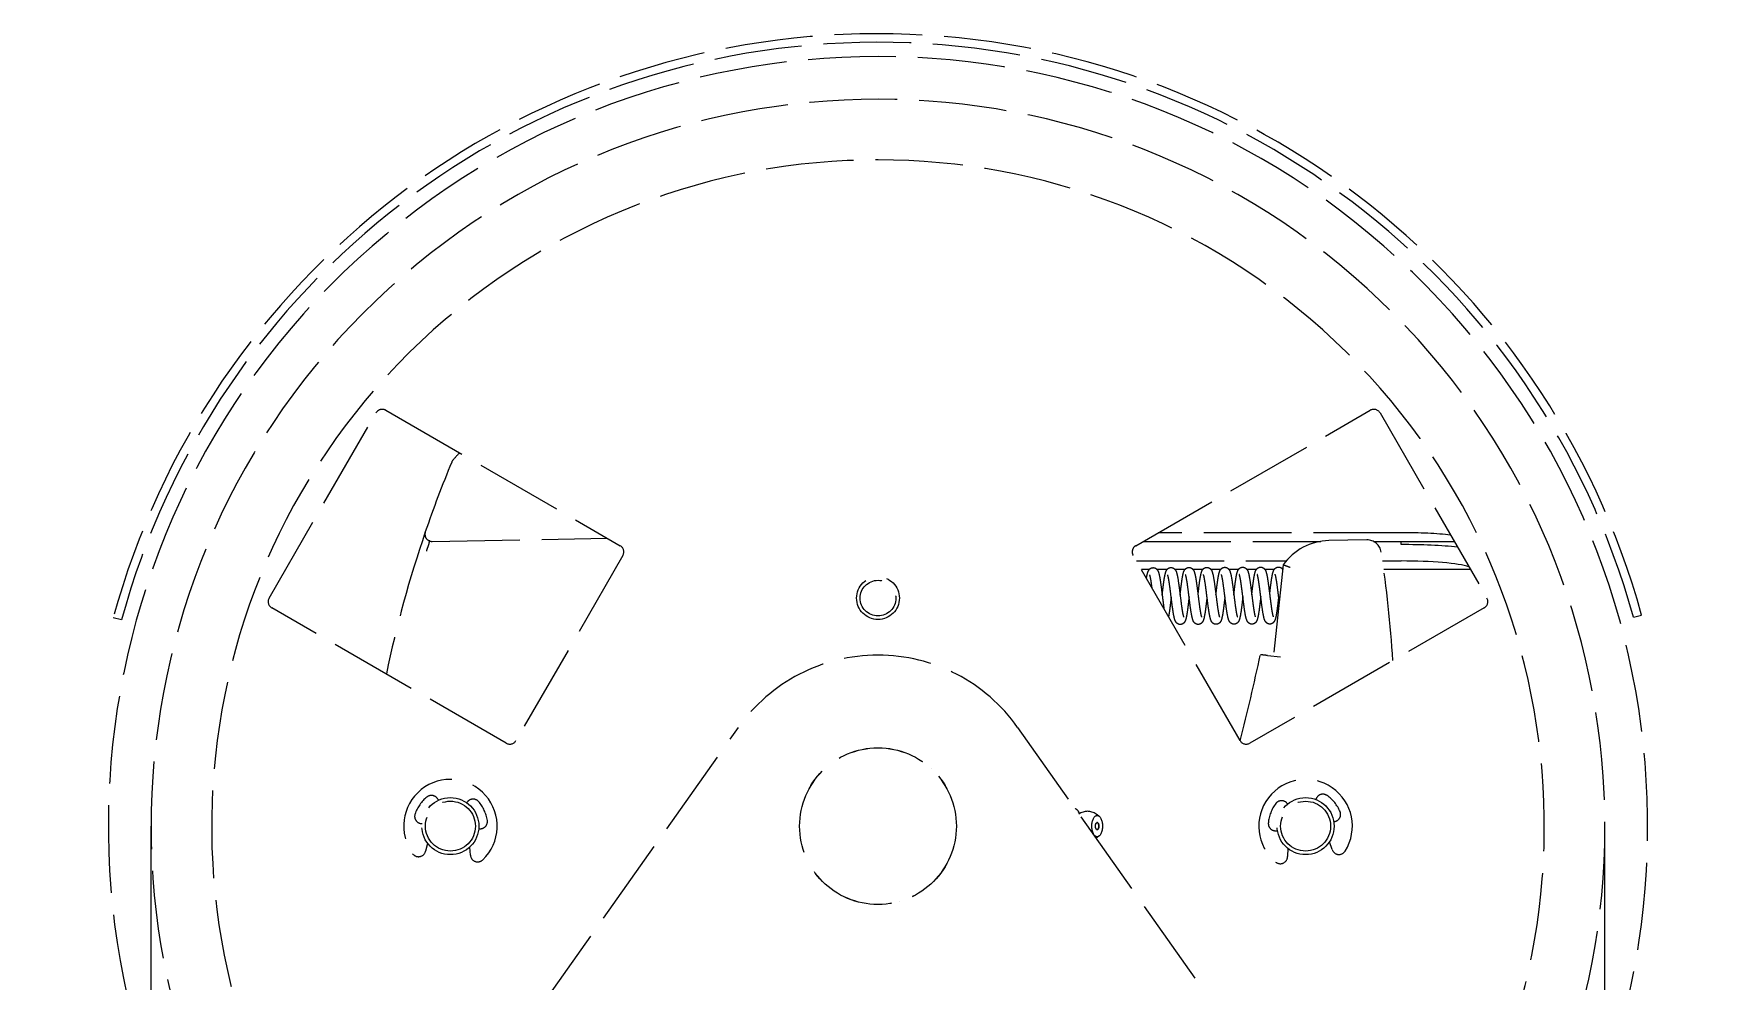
# Model space of a CAD drawing. Header units: millimetres. Extents: x 16084 to 24556, y -3303 to 19570.
# Drawn here: x 18884.5 to 19115.5, y 16612.8 to 16742.4 of the extents above; entities that cross this region are included whole.
import ezdxf

# ---------------------------------------------------------------- set-up
doc = ezdxf.new("R2010")
doc.units = ezdxf.units.MM
doc.header["$MEASUREMENT"] = 0
doc.linetypes.add('$2$ACAD_ISO02W100', pattern=[15, 12, -3])
doc.linetypes.add('$2$CENTER', pattern=[50.8, 31.75, -6.35, 6.35, -6.35])
doc.layers.add('$2$CL', color=2, linetype='$2$CENTER', lineweight=0)
doc.layers.add('$2$DL', color=8, linetype='$2$ACAD_ISO02W100', lineweight=0)

msp = doc.modelspace()

# ---------------------------------------------------------------- linework, layer by layer
at = {"layer": '$2$CL'}
for p, q in [((18900.55, 16151.167), (18900.55, 16634.001)), ((19099.45, 16151.167), (19099.45, 16634.001))]:
    msp.add_line(p, q, dxfattribs=at)
at = {"layer": '$2$DL'}
for p, q in [((18916.694, 16665.21), (18931.319, 16690.542)), ((18932.651, 16690.899), (18964.737, 16672.374)), ((19035.263, 16672.374), (19067.349, 16690.899)), ((19068.681, 16690.542), (19083.306, 16665.21)), ((18939.008, 16672.962), (18962.955, 16673.402)), ((19071.565, 16674.154), (19038.347, 16674.154)), ((19036.292, 16672.968), (19060.581, 16672.968)), ((19066.882, 16673.162), (19061.682, 16673.066)), ((19067.767, 16672.968), (19078.828, 16672.968)), ((19071.565, 16672.521), (19071.565, 16672.968)), ((18965.094, 16671.042), (18950.469, 16645.71)), ((19049.531, 16645.71), (19034.906, 16671.042)), ((19035.344, 16670.283), (19055.852, 16670.283)), ((19037.095, 16669.096), (19036.03, 16669.096)), ((19039.532, 16669.096), (19038.192, 16669.096)), ((19041.976, 16669.096), (19040.651, 16669.096)), ((19044.418, 16669.096), (19043.112, 16669.096)), ((19046.861, 16669.096), (19045.572, 16669.096)), ((19049.302, 16669.096), (19048.031, 16669.096)), ((19051.748, 16669.096), (19050.488, 16669.096)), ((19054.19, 16669.096), (19052.949, 16669.096)), ((19055.438, 16669.744), (19054.111, 16657.264)), ((19069.028, 16670.283), (19071.565, 16670.283)), ((19081.063, 16669.096), (19069.196, 16669.096)), ((18896.506, 16662.215), (18895.382, 16662.521)), ((18949.137, 16645.354), (18917.051, 16663.879)), ((19082.949, 16663.879), (19050.863, 16645.354)), ((19103.353, 16662.574), (19104.476, 16662.884)), ((19053.291, 16657.351), (19055.08, 16657.16)), ((18884.501, 16511.17), (18980.893, 16647.51)), ((19019.107, 16647.51), (19115.499, 16511.17)), ((19049.534, 16645.706), (19049.551, 16645.706)), ((19002.925, 16644.311), (19002.925, 16644.32)), ((19007.325, 16641.835), (19007.314, 16641.835)), ((19008.407, 16640.648), (19008.417, 16640.648)), ((18939.855, 16637.537), (18939.811, 16637.631)), ((18943.799, 16637.279), (18943.74, 16637.194)), ((19056.048, 16637.034), (19055.983, 16637.114)), ((19059.938, 16637.738), (19059.9, 16637.641)), ((18937.512, 16634.353), (18937.615, 16634.344)), ((19027.62, 16635.738), (19027.453, 16635.978)), ((19030.23, 16635.38), (19029.838, 16635.657)), ((19062.352, 16634.608), (19062.455, 16634.624)), ((18945.385, 16633.658), (18945.488, 16633.649)), ((19030.23, 16632.622), (19029.838, 16632.345)), ((19054.545, 16633.378), (19054.648, 16633.394)), ((19062.132, 16630.796), (19061.764, 16631.867)), ((18938.389, 16631.649), (18938.095, 16630.556)), ((18944.248, 16630.012), (18944.151, 16631.14)), ((19056.05, 16630.966), (19056.03, 16629.834)), ((19002.925, 16623.683), (19002.925, 16623.691))]:
    msp.add_line(p, q, dxfattribs=at)
for centre, radius in [((19000, 16665.201), 2.925), ((19000, 16665.201), 2.438), ((19000, 16634.001), 10.725), ((19000, 16634.001), 10.717), ((18941.5, 16634.001), 3.9), ((18941.5, 16634.001), 3.413), ((19058.5, 16634.001), 3.9), ((19058.5, 16634.001), 3.412)]:
    msp.add_circle(centre, radius, dxfattribs=at)
for centre, radius, start, end in [((18999.979, 16634.001), 108.415, 15.45098, 164.74799), ((18999.979, 16634.001), 107.25, 15.45098, 164.74799), ((19000, 16634.001), 105.3, 318.09966, 221.90034), ((19000, 16634.001), 99.45, 318.86903, 221.13097), ((19000, 16634.001), 91.163, 320.1335, 219.8665), ((18932.163, 16690.054), 0.975, 60, 150), ((19067.837, 16690.054), 0.975, 30, 120), ((19008.004, 16623.522), 89.7, 136.67543, 137.51154), ((19093.068, 16621.285), 163.8, 157.55514, 161.13364), ((18942.577, 16683.451), 0.975, 137.51154, 157.55514), ((19093.068, 16621.285), 163.8, 161.13364, 168.18567), ((18938.99, 16673.937), 0.975, 161.13364, 271.05374), ((18964.249, 16671.529), 0.975, 330, 60), ((19035.751, 16671.529), 0.975, 120, 210), ((19061.826, 16665.268), 7.8, 91.05374, 144.97369), ((19066.918, 16671.212), 1.95, 8.70492, 91.05374), ((18906.932, 16646.717), 163.8, 3.47702, 8.70492), ((18917.538, 16664.723), 0.975, 150, 240), ((19082.462, 16664.723), 0.975, 300, 30), ((19000, 16634.001), 23.4, 35.26007, 144.73993), ((18747.288, 16723.046), 312, 345.64397, 347.86429), ((18949.624, 16646.198), 0.975, 240, 330), ((19050.376, 16646.198), 0.975, 210, 300), ((18941.5, 16634.001), 6.396, 313.75152, 216.1529), ((19058.5, 16634.001), 6.396, 327.75483, 230.15621), ((18941.5, 16634.001), 5.117, 128.8709, 161.03352), ((18938.912, 16637.212), 0.992, 24.95221, 128.8709), ((18944.611, 16636.709), 0.992, 41.03352, 144.95221), ((18941.5, 16634.001), 5.117, 8.8709, 41.03352), ((19058.5, 16634.001), 5.117, 142.87421, 175.03683), ((19055.211, 16636.491), 0.992, 38.95552, 142.87421), ((19060.864, 16637.381), 0.992, 55.03683, 158.95552), ((19058.5, 16634.001), 5.117, 22.87421, 55.03683), ((18937.599, 16635.342), 0.992, 161.03352, 264.95221), ((18945.575, 16634.637), 0.992, 264.95221, 8.8709), ((19028.667, 16634.001), 2.028, 54.73561, 125.48548), ((19054.391, 16634.358), 0.992, 175.03683, 278.95552), ((19062.3, 16635.604), 0.992, 278.95552, 22.87421), ((19028.667, 16634.001), 2.028, 305.03467, 305.26439), ((18937.137, 16630.813), 0.992, 216.1529, 344.95221), ((18945.237, 16630.098), 0.992, 184.95221, 313.75152), ((19055.038, 16629.852), 0.992, 230.15621, 358.95552), ((19063.07, 16631.118), 0.992, 198.95552, 327.75483)]:
    msp.add_arc(centre, radius, start, end, dxfattribs=at)
for centre, major_axis, ratio, start_param, end_param in [((19071.565, 16672.97), (-9.828, 0), 0.1205367, 3.9531345, 4.712389), ((19071.565, 16671.111), (-11.7, 0), 0.1205367, 3.9914818, 4.712389), ((19071.565, 16669.098), (9.828, 0), 0.1205367, 0.3387524, 1.5707963), ((19026.744, 16634.001), (0, 2.434), 0.5, 5.660543, 6.0995794), ((19029.98, 16634.001), (0, 0.48), 0.5, 2.8676568, 6.5571212)]:
    msp.add_ellipse(centre, major_axis=major_axis, ratio=ratio, start_param=start_param, end_param=end_param, dxfattribs=at)
for major_axis in [(0, -1.462), (0, -0.484)]:
    msp.add_ellipse((19029.986, 16634.001), major_axis=major_axis, ratio=0.5, dxfattribs=at)
for points, knots in [([(18938.682, 16673.012), (18938.68, 16673.012), (18938.679, 16673.013), (18938.669, 16673.016), (18938.662, 16673.018), (18938.637, 16673.021), (18938.625, 16673.01), (18938.597, 16672.918), (18938.58, 16672.833), (18938.548, 16672.674), (18938.542, 16672.642), (18938.504, 16672.463), (18938.45, 16672.328), (18938.371, 16672.131), (18938.335, 16672.038), (18938.271, 16671.841), (18938.242, 16671.739), (18938.221, 16671.631), (18938.22, 16671.628), (18938.219, 16671.624)], [-0.00165743, -0.00165743, -0.00165743, -0.00165743, 0, 0, 0.01119477, 0.01119477, 0.05516722, 0.05516722, 0.10340416, 0.10340416, 0.11457751, 0.11457751, 0.16396758, 0.16396758, 0.20432722, 0.20432722, 0.24498028, 0.24498028, 0.24633536, 0.24633536, 0.24633536, 0.24633536]), ([(19036.725, 16667.892), (19036.748, 16668.034), (19036.771, 16668.166), (19036.845, 16668.527), (19036.89, 16668.713), (19036.999, 16668.949), (19037.028, 16669.002), (19037.11, 16669.12), (19037.167, 16669.186), (19037.284, 16669.269), (19037.33, 16669.295), (19037.449, 16669.345), (19037.528, 16669.364), (19037.688, 16669.373), (19037.77, 16669.363), (19037.92, 16669.315), (19037.991, 16669.277), (19038.112, 16669.188), (19038.162, 16669.135), (19038.242, 16669.032), (19038.271, 16668.981), (19038.335, 16668.854), (19038.363, 16668.777), (19038.469, 16668.442), (19038.533, 16668.115), (19038.653, 16667.369), (19038.709, 16666.965), (19038.81, 16666.192), (19038.856, 16665.822), (19038.945, 16665.102), (19038.99, 16664.743), (19039.065, 16664.171), (19039.097, 16663.94), (19039.129, 16663.728)], [17.3582383, 17.3582383, 17.3582383, 17.3582383, 17.4545808, 17.4545808, 17.6511069, 17.6511069, 17.7068135, 17.7068135, 17.7693974, 17.7693974, 17.8009739, 17.8009739, 17.8454563, 17.8454563, 17.8914011, 17.8914011, 17.9374919, 17.9374919, 17.9862793, 17.9862793, 18.0389292, 18.0389292, 18.1258871, 18.1258871, 18.3845675, 18.3845675, 18.6035005, 18.6035005, 18.782896, 18.782896, 18.9580087, 18.9580087, 19.0840786, 19.0840786, 19.0840786, 19.0840786]), ([(19038.882, 16665.608), (19038.919, 16665.93), (19038.956, 16666.253), (19039.033, 16666.9), (19039.075, 16667.228), (19039.159, 16667.816), (19039.202, 16668.079), (19039.295, 16668.533), (19039.339, 16668.716), (19039.444, 16668.953), (19039.473, 16669.01), (19039.554, 16669.129), (19039.607, 16669.19), (19039.713, 16669.272), (19039.757, 16669.299), (19039.873, 16669.352), (19039.95, 16669.373), (19040.108, 16669.388), (19040.191, 16669.382), (19040.34, 16669.341), (19040.411, 16669.307), (19040.536, 16669.222), (19040.589, 16669.171), (19040.673, 16669.071), (19040.704, 16669.021), (19040.77, 16668.9), (19040.799, 16668.828), (19040.898, 16668.539), (19040.954, 16668.274), (19041.07, 16667.612), (19041.128, 16667.209), (19041.233, 16666.425), (19041.28, 16666.045), (19041.37, 16665.321), (19041.414, 16664.967), (19041.501, 16664.293), (19041.545, 16663.965), (19041.629, 16663.415), (19041.669, 16663.179), (19041.725, 16662.903), (19041.743, 16662.824), (19041.774, 16662.703), (19041.788, 16662.657), (19041.806, 16662.605), (19041.812, 16662.592), (19041.812, 16662.591), (19041.812, 16662.591), (19041.812, 16662.591)], [20.4987121, 20.4987121, 20.4987121, 20.4987121, 20.6565597, 20.6565597, 20.8327732, 20.8327732, 21.0129666, 21.0129666, 21.204709, 21.204709, 21.2627419, 21.2627419, 21.3193191, 21.3193191, 21.3505046, 21.3505046, 21.3942369, 21.3942369, 21.4396174, 21.4396174, 21.4848006, 21.4848006, 21.5334, 21.5334, 21.5853541, 21.5853541, 21.6676489, 21.6676489, 21.8938691, 21.8938691, 22.1230466, 22.1230466, 22.3085408, 22.3085408, 22.4796249, 22.4796249, 22.6545632, 22.6545632, 22.8160567, 22.8160567, 22.8939182, 22.8939182, 22.9620205, 22.9620205, 23.0145426, 23.0145426, 23.0163046, 23.0163046, 23.0163046, 23.0163046]), ([(19041.333, 16665.621), (19041.37, 16665.948), (19041.408, 16666.277), (19041.486, 16666.925), (19041.527, 16667.248), (19041.61, 16667.829), (19041.653, 16668.091), (19041.746, 16668.548), (19041.79, 16668.731), (19041.897, 16668.968), (19041.926, 16669.024), (19042.007, 16669.142), (19042.062, 16669.205), (19042.172, 16669.287), (19042.216, 16669.314), (19042.332, 16669.365), (19042.409, 16669.386), (19042.568, 16669.4), (19042.65, 16669.392), (19042.8, 16669.349), (19042.871, 16669.314), (19042.995, 16669.228), (19043.047, 16669.176), (19043.13, 16669.075), (19043.161, 16669.025), (19043.227, 16668.901), (19043.255, 16668.826), (19043.356, 16668.521), (19043.414, 16668.242), (19043.502, 16667.728), (19043.531, 16667.544), (19043.606, 16667.027), (19043.653, 16666.668), (19043.745, 16665.944), (19043.791, 16665.57), (19043.88, 16664.862), (19043.923, 16664.518), (19044.009, 16663.889), (19044.052, 16663.597), (19044.133, 16663.118), (19044.173, 16662.918), (19044.222, 16662.724), (19044.237, 16662.676), (19044.256, 16662.619), (19044.263, 16662.603), (19044.264, 16662.602), (19044.264, 16662.602), (19044.264, 16662.602)], [24.0548523, 24.0548523, 24.0548523, 24.0548523, 24.2154109, 24.2154109, 24.3899229, 24.3899229, 24.5683915, 24.5683915, 24.7623617, 24.7623617, 24.8195078, 24.8195078, 24.8781157, 24.8781157, 24.908868, 24.908868, 24.9528937, 24.9528937, 24.9984823, 24.9984823, 25.044016, 25.044016, 25.0927509, 25.0927509, 25.1450301, 25.1450301, 25.2298662, 25.2298662, 25.4635984, 25.4635984, 25.5771281, 25.5771281, 25.7630702, 25.7630702, 25.9424595, 25.9424595, 26.1139157, 26.1139157, 26.2842686, 26.2842686, 26.4456104, 26.4456104, 26.5160043, 26.5160043, 26.5716483, 26.5716483, 26.5750322, 26.5750322, 26.5750322, 26.5750322]), ([(19043.784, 16665.633), (19043.822, 16665.971), (19043.861, 16666.313), (19043.94, 16666.966), (19043.981, 16667.284), (19044.065, 16667.864), (19044.108, 16668.128), (19044.203, 16668.582), (19044.245, 16668.763), (19044.358, 16669), (19044.387, 16669.053), (19044.469, 16669.166), (19044.522, 16669.226), (19044.632, 16669.304), (19044.676, 16669.33), (19044.794, 16669.381), (19044.873, 16669.4), (19045.033, 16669.411), (19045.115, 16669.401), (19045.265, 16669.355), (19045.336, 16669.318), (19045.458, 16669.23), (19045.509, 16669.177), (19045.59, 16669.075), (19045.62, 16669.024), (19045.686, 16668.894), (19045.715, 16668.814), (19045.819, 16668.486), (19045.88, 16668.176), (19045.999, 16667.45), (19046.056, 16667.047), (19046.157, 16666.273), (19046.203, 16665.898), (19046.292, 16665.178), (19046.336, 16664.823), (19046.423, 16664.167), (19046.466, 16663.856), (19046.549, 16663.326), (19046.59, 16663.096), (19046.645, 16662.848), (19046.661, 16662.782), (19046.689, 16662.684), (19046.7, 16662.649), (19046.712, 16662.619), (19046.715, 16662.612), (19046.715, 16662.612)], [27.6127082, 27.6127082, 27.6127082, 27.6127082, 27.7789671, 27.7789671, 27.9516655, 27.9516655, 28.1331159, 28.1331159, 28.3270117, 28.3270117, 28.3814102, 28.3814102, 28.4382493, 28.4382493, 28.4692816, 28.4692816, 28.5137542, 28.5137542, 28.5596897, 28.5596897, 28.6057511, 28.6057511, 28.6547617, 28.6547617, 28.7077128, 28.7077128, 28.797103, 28.797103, 29.0468136, 29.0468136, 29.2668907, 29.2668907, 29.4483157, 29.4483157, 29.6212474, 29.6212474, 29.7917913, 29.7917913, 29.9568109, 29.9568109, 30.0308834, 30.0308834, 30.0954177, 30.0954177, 30.1318585, 30.1318585, 30.1318585, 30.1318585]), ([(19046.234, 16665.645), (19046.272, 16665.974), (19046.31, 16666.306), (19046.388, 16666.956), (19046.429, 16667.28), (19046.513, 16667.859), (19046.556, 16668.12), (19046.65, 16668.58), (19046.694, 16668.766), (19046.805, 16669.004), (19046.834, 16669.059), (19046.917, 16669.175), (19046.972, 16669.238), (19047.085, 16669.318), (19047.129, 16669.344), (19047.246, 16669.394), (19047.324, 16669.413), (19047.483, 16669.424), (19047.564, 16669.415), (19047.714, 16669.369), (19047.785, 16669.332), (19047.906, 16669.244), (19047.957, 16669.192), (19048.036, 16669.093), (19048.065, 16669.045), (19048.129, 16668.924), (19048.157, 16668.85), (19048.259, 16668.543), (19048.318, 16668.254), (19048.436, 16667.557), (19048.494, 16667.151), (19048.596, 16666.373), (19048.643, 16666.001), (19048.732, 16665.276), (19048.777, 16664.914), (19048.864, 16664.25), (19048.907, 16663.938), (19048.99, 16663.395), (19049.032, 16663.157), (19049.088, 16662.894), (19049.105, 16662.822), (19049.134, 16662.714), (19049.146, 16662.674), (19049.161, 16662.634), (19049.165, 16662.626), (19049.165, 16662.626)], [31.1691177, 31.1691177, 31.1691177, 31.1691177, 31.3307949, 31.3307949, 31.5056439, 31.5056439, 31.6840572, 31.6840572, 31.8807418, 31.8807418, 31.9369461, 31.9369461, 31.9961902, 31.9961902, 32.0269476, 32.0269476, 32.0708054, 32.0708054, 32.1162233, 32.1162233, 32.1616744, 32.1616744, 32.2095626, 32.2095626, 32.2598762, 32.2598762, 32.3435527, 32.3435527, 32.5837863, 32.5837863, 32.80958, 32.80958, 32.9906525, 32.9906525, 33.1662701, 33.1662701, 33.3352787, 33.3352787, 33.5020637, 33.5020637, 33.5771738, 33.5771738, 33.6435869, 33.6435869, 33.6870296, 33.6870296, 33.6870296, 33.6870296]), ([(19048.685, 16665.657), (19048.716, 16665.926), (19048.747, 16666.195), (19048.818, 16666.802), (19048.86, 16667.138), (19048.943, 16667.738), (19048.986, 16668.01), (19049.076, 16668.488), (19049.122, 16668.686), (19049.213, 16668.927), (19049.238, 16668.986), (19049.299, 16669.094), (19049.33, 16669.14), (19049.405, 16669.228), (19049.447, 16669.269), (19049.533, 16669.331), (19049.572, 16669.353), (19049.682, 16669.402), (19049.758, 16669.423), (19049.915, 16669.437), (19049.997, 16669.43), (19050.145, 16669.388), (19050.216, 16669.354), (19050.339, 16669.27), (19050.391, 16669.22), (19050.475, 16669.12), (19050.506, 16669.071), (19050.571, 16668.952), (19050.599, 16668.882), (19050.697, 16668.599), (19050.753, 16668.344), (19050.869, 16667.689), (19050.928, 16667.282), (19051.032, 16666.501), (19051.079, 16666.127), (19051.17, 16665.396), (19051.215, 16665.03), (19051.301, 16664.363), (19051.344, 16664.05), (19051.428, 16663.488), (19051.471, 16663.232), (19051.546, 16662.866), (19051.582, 16662.733), (19051.611, 16662.65), (19051.617, 16662.638), (19051.617, 16662.638)], [34.7257028, 34.7257028, 34.7257028, 34.7257028, 34.8575679, 34.8575679, 35.0346174, 35.0346174, 35.2110799, 35.2110799, 35.4034805, 35.4034805, 35.4671182, 35.4671182, 35.5123244, 35.5123244, 35.5522334, 35.5522334, 35.5791087, 35.5791087, 35.6221874, 35.6221874, 35.6670888, 35.6670888, 35.7117349, 35.7117349, 35.7597316, 35.7597316, 35.8108776, 35.8108776, 35.8916408, 35.8916408, 36.1162451, 36.1162451, 36.346776, 36.346776, 36.5302686, 36.5302686, 36.7069499, 36.7069499, 36.8735386, 36.8735386, 37.044746, 37.044746, 37.1949906, 37.1949906, 37.2478976, 37.2478976, 37.2478976, 37.2478976]), ([(19051.136, 16665.67), (19051.175, 16666.012), (19051.215, 16666.358), (19051.293, 16667.005), (19051.333, 16667.315), (19051.416, 16667.892), (19051.459, 16668.161), (19051.556, 16668.627), (19051.6, 16668.81), (19051.718, 16669.047), (19051.747, 16669.097), (19051.826, 16669.204), (19051.879, 16669.262), (19051.986, 16669.339), (19052.031, 16669.365), (19052.151, 16669.415), (19052.23, 16669.434), (19052.391, 16669.444), (19052.474, 16669.434), (19052.625, 16669.386), (19052.696, 16669.348), (19052.818, 16669.258), (19052.868, 16669.205), (19052.948, 16669.101), (19052.978, 16669.05), (19053.046, 16668.915), (19053.076, 16668.829), (19053.144, 16668.603), (19053.179, 16668.453), (19053.245, 16668.125), (19053.276, 16667.95), (19053.357, 16667.448), (19053.407, 16667.088), (19053.502, 16666.361), (19053.549, 16665.985), (19053.639, 16665.265), (19053.682, 16664.911), (19053.769, 16664.248), (19053.813, 16663.932), (19053.896, 16663.393), (19053.937, 16663.159), (19053.992, 16662.904), (19054.009, 16662.836), (19054.037, 16662.735), (19054.049, 16662.698), (19054.063, 16662.66), (19054.067, 16662.651), (19054.067, 16662.651)], [38.2842465, 38.2842465, 38.2842465, 38.2842465, 38.4524928, 38.4524928, 38.6211177, 38.6211177, 38.8041888, 38.8041888, 39.002958, 39.002958, 39.0544939, 39.0544939, 39.1101844, 39.1101844, 39.1416934, 39.1416934, 39.1868281, 39.1868281, 39.2332995, 39.2332995, 39.2800224, 39.2800224, 39.3296219, 39.3296219, 39.3836705, 39.3836705, 39.4781606, 39.4781606, 39.6115452, 39.6115452, 39.7329146, 39.7329146, 39.9299323, 39.9299323, 40.1122201, 40.1122201, 40.2844397, 40.2844397, 40.4567106, 40.4567106, 40.6214534, 40.6214534, 40.6955974, 40.6955974, 40.7600853, 40.7600853, 40.8045519, 40.8045519, 40.8045519, 40.8045519]), ([(19053.587, 16665.682), (19053.623, 16665.996), (19053.659, 16666.312), (19053.735, 16666.945), (19053.775, 16667.266), (19053.858, 16667.85), (19053.901, 16668.117), (19053.994, 16668.583), (19054.039, 16668.773), (19054.143, 16669.012), (19054.172, 16669.071), (19054.258, 16669.199), (19054.32, 16669.272), (19054.447, 16669.36), (19054.493, 16669.385), (19054.613, 16669.434), (19054.692, 16669.451), (19054.852, 16669.459), (19054.934, 16669.447), (19055.083, 16669.397), (19055.153, 16669.359), (19055.272, 16669.268), (19055.322, 16669.215), (19055.364, 16669.159), (19055.37, 16669.152), (19055.375, 16669.145)], [41.8414139, 41.8414139, 41.8414139, 41.8414139, 41.9956455, 41.9956455, 42.1676035, 42.1676035, 42.3472301, 42.3472301, 42.5412019, 42.5412019, 42.6018409, 42.6018409, 42.6700419, 42.6700419, 42.7013345, 42.7013345, 42.7457892, 42.7457892, 42.7917019, 42.7917019, 42.8378057, 42.8378057, 42.8867183, 42.8867183, 42.8936647, 42.8936647, 42.8936647, 42.8936647]), ([(19056.38, 16669.382), (19056.313, 16669.409), (19056.246, 16669.435), (19056.18, 16669.461), (19056.115, 16669.486), (19056.052, 16669.51), (19055.992, 16669.534), (19055.881, 16669.577), (19055.78, 16669.615), (19055.696, 16669.647), (19055.614, 16669.678), (19055.549, 16669.703), (19055.504, 16669.719), (19055.461, 16669.736), (19055.438, 16669.744), (19055.438, 16669.744)], [-0.25430222, -0.25430222, -0.25430222, -0.25430222, -0.21902655, -0.21902655, -0.21902655, -0.18448045, -0.18448045, -0.18448045, -0.12129531, -0.12129531, -0.12129531, -0.06016317, -0.06016317, -0.06016317, 0, 0, 0, 0]), ([(19037.506, 16666.538), (19037.489, 16666.669), (19037.472, 16666.797), (19037.413, 16667.22), (19037.37, 16667.497), (19037.29, 16667.952), (19037.25, 16668.138), (19037.204, 16668.305), (19037.192, 16668.343), (19037.181, 16668.37), (19037.179, 16668.375), (19037.179, 16668.375)], [29.65913668, 29.65913668, 29.65913668, 29.65913668, 29.72760971, 29.72760971, 29.89521173, 29.89521173, 30.05753204, 30.05753204, 30.12526168, 30.12526168, 30.15537839, 30.15537839, 30.15537839, 30.15537839]), ([(19042.56, 16665.364), (19042.548, 16665.261), (19042.536, 16665.157), (19042.484, 16664.7), (19042.442, 16664.347), (19042.36, 16663.699), (19042.319, 16663.397), (19042.234, 16662.861), (19042.19, 16662.624), (19042.112, 16662.313), (19042.082, 16662.211), (19042.014, 16662.047), (19041.983, 16661.982), (19041.889, 16661.847), (19041.825, 16661.775), (19041.667, 16661.665), (19041.579, 16661.624), (19041.405, 16661.588), (19041.316, 16661.587), (19041.153, 16661.616), (19041.078, 16661.644), (19040.95, 16661.715), (19040.898, 16661.759), (19040.805, 16661.855), (19040.767, 16661.908), (19040.689, 16662.039), (19040.657, 16662.113), (19040.564, 16662.372), (19040.517, 16662.574), (19040.435, 16662.996), (19040.402, 16663.188), (19040.32, 16663.717), (19040.269, 16664.087), (19040.18, 16664.776), (19040.141, 16665.095), (19040.056, 16665.775), (19040.01, 16666.145), (19039.923, 16666.808), (19039.881, 16667.113), (19039.798, 16667.648), (19039.756, 16667.887), (19039.7, 16668.145), (19039.684, 16668.213), (19039.656, 16668.311), (19039.645, 16668.345), (19039.633, 16668.377), (19039.63, 16668.384), (19039.63, 16668.384)], [24.0832089, 24.0832089, 24.0832089, 24.0832089, 24.1339282, 24.1339282, 24.3093378, 24.3093378, 24.4845887, 24.4845887, 24.66683, 24.66683, 24.7735508, 24.7735508, 24.8463717, 24.8463717, 24.9116945, 24.9116945, 24.9667741, 24.9667741, 25.0153833, 25.0153833, 25.0603681, 25.0603681, 25.1057113, 25.1057113, 25.1577655, 25.1577655, 25.2386531, 25.2386531, 25.4276543, 25.4276543, 25.5568392, 25.5568392, 25.7546411, 25.7546411, 25.9101697, 25.9101697, 26.0892717, 26.0892717, 26.2564734, 26.2564734, 26.4237632, 26.4237632, 26.4986052, 26.4986052, 26.5609124, 26.5609124, 26.5983238, 26.5983238, 26.5983238, 26.5983238]), ([(19045.01, 16665.377), (19044.998, 16665.269), (19044.986, 16665.161), (19044.934, 16664.709), (19044.894, 16664.365), (19044.813, 16663.723), (19044.771, 16663.419), (19044.685, 16662.876), (19044.641, 16662.637), (19044.563, 16662.331), (19044.534, 16662.233), (19044.47, 16662.071), (19044.44, 16662.006), (19044.37, 16661.901), (19044.343, 16661.866), (19044.282, 16661.8), (19044.248, 16661.768), (19044.145, 16661.691), (19044.066, 16661.649), (19043.904, 16661.604), (19043.819, 16661.597), (19043.656, 16661.613), (19043.578, 16661.636), (19043.441, 16661.7), (19043.383, 16661.741), (19043.287, 16661.83), (19043.248, 16661.879), (19043.17, 16661.995), (19043.137, 16662.061), (19043.053, 16662.263), (19043.014, 16662.405), (19042.938, 16662.73), (19042.904, 16662.908), (19042.817, 16663.417), (19042.763, 16663.788), (19042.664, 16664.526), (19042.618, 16664.895), (19042.566, 16665.316), (19042.559, 16665.37), (19042.532, 16665.585), (19042.512, 16665.747), (19042.449, 16666.251), (19042.405, 16666.59), (19042.32, 16667.206), (19042.277, 16667.492), (19042.196, 16667.951), (19042.157, 16668.14), (19042.11, 16668.315), (19042.097, 16668.355), (19042.084, 16668.39), (19042.081, 16668.397), (19042.081, 16668.397)], [20.5252268, 20.5252268, 20.5252268, 20.5252268, 20.5779745, 20.5779745, 20.7490427, 20.7490427, 20.9250042, 20.9250042, 21.1088472, 21.1088472, 21.2125503, 21.2125503, 21.2868429, 21.2868429, 21.320618, 21.320618, 21.3509044, 21.3509044, 21.401303, 21.401303, 21.4479597, 21.4479597, 21.4928135, 21.4928135, 21.5376539, 21.5376539, 21.5845528, 21.5845528, 21.6550292, 21.6550292, 21.8019557, 21.8019557, 21.9356326, 21.9356326, 22.1464355, 22.1464355, 22.3273958, 22.3273958, 22.3538616, 22.3538616, 22.4334612, 22.4334612, 22.6043608, 22.6043608, 22.7745268, 22.7745268, 22.9345792, 22.9345792, 23.0035067, 23.0035067, 23.0408142, 23.0408142, 23.0408142, 23.0408142]), ([(19047.461, 16665.389), (19047.451, 16665.304), (19047.442, 16665.219), (19047.393, 16664.789), (19047.353, 16664.446), (19047.272, 16663.796), (19047.229, 16663.484), (19047.144, 16662.937), (19047.101, 16662.697), (19047.025, 16662.383), (19046.997, 16662.281), (19046.936, 16662.119), (19046.909, 16662.056), (19046.845, 16661.948), (19046.816, 16661.905), (19046.746, 16661.826), (19046.708, 16661.789), (19046.598, 16661.705), (19046.517, 16661.662), (19046.35, 16661.616), (19046.263, 16661.609), (19046.098, 16661.627), (19046.02, 16661.651), (19045.883, 16661.717), (19045.826, 16661.759), (19045.729, 16661.851), (19045.69, 16661.901), (19045.615, 16662.018), (19045.584, 16662.082), (19045.501, 16662.285), (19045.462, 16662.429), (19045.386, 16662.76), (19045.351, 16662.941), (19045.265, 16663.448), (19045.212, 16663.808), (19045.115, 16664.538), (19045.068, 16664.913), (19045.015, 16665.335), (19045.009, 16665.385), (19044.984, 16665.587), (19044.965, 16665.739), (19044.903, 16666.24), (19044.858, 16666.587), (19044.772, 16667.206), (19044.73, 16667.489), (19044.65, 16667.95), (19044.61, 16668.141), (19044.562, 16668.321), (19044.549, 16668.364), (19044.535, 16668.403), (19044.531, 16668.411), (19044.531, 16668.411)], [16.9679256, 16.9679256, 16.9679256, 16.9679256, 17.0095574, 17.0095574, 17.1799877, 17.1799877, 17.3573073, 17.3573073, 17.5381253, 17.5381253, 17.6419233, 17.6419233, 17.7146287, 17.7146287, 17.7571268, 17.7571268, 17.7924804, 17.7924804, 17.8450495, 17.8450495, 17.8930342, 17.8930342, 17.9380608, 17.9380608, 17.9831491, 17.9831491, 18.0309278, 18.0309278, 18.0996674, 18.0996674, 18.248536, 18.248536, 18.3837845, 18.3837845, 18.5881986, 18.5881986, 18.7715317, 18.7715317, 18.7963033, 18.7963033, 18.8707752, 18.8707752, 19.0453572, 19.0453572, 19.2129377, 19.2129377, 19.3741658, 19.3741658, 19.4437533, 19.4437533, 19.4826684, 19.4826684, 19.4826684, 19.4826684]), ([(19049.912, 16665.401), (19049.885, 16665.165), (19049.858, 16664.93), (19049.791, 16664.36), (19049.751, 16664.027), (19049.668, 16663.414), (19049.625, 16663.129), (19049.536, 16662.637), (19049.491, 16662.432), (19049.394, 16662.14), (19049.355, 16662.034), (19049.212, 16661.85), (19049.146, 16661.784), (19048.993, 16661.687), (19048.908, 16661.652), (19048.736, 16661.622), (19048.647, 16661.624), (19048.486, 16661.658), (19048.412, 16661.688), (19048.288, 16661.762), (19048.238, 16661.805), (19048.147, 16661.903), (19048.11, 16661.958), (19048.033, 16662.091), (19048.002, 16662.168), (19047.906, 16662.444), (19047.856, 16662.671), (19047.771, 16663.124), (19047.74, 16663.315), (19047.661, 16663.836), (19047.613, 16664.192), (19047.528, 16664.848), (19047.491, 16665.149), (19047.41, 16665.8), (19047.366, 16666.156), (19047.279, 16666.82), (19047.235, 16667.136), (19047.152, 16667.675), (19047.111, 16667.91), (19047.056, 16668.168), (19047.039, 16668.239), (19047.01, 16668.342), (19046.998, 16668.38), (19046.985, 16668.415), (19046.982, 16668.423), (19046.982, 16668.423)], [13.4107795, 13.4107795, 13.4107795, 13.4107795, 13.5258738, 13.5258738, 13.698647, 13.698647, 13.877816, 13.877816, 14.064533, 14.064533, 14.1869246, 14.1869246, 14.2466062, 14.2466062, 14.298553, 14.298553, 14.3471094, 14.3471094, 14.3920095, 14.3920095, 14.4366275, 14.4366275, 14.4898803, 14.4898803, 14.5732738, 14.5732738, 14.7784994, 14.7784994, 14.9023494, 14.9023494, 15.0913103, 15.0913103, 15.2381459, 15.2381459, 15.4114038, 15.4114038, 15.5830711, 15.5830711, 15.7477817, 15.7477817, 15.822739, 15.822739, 15.887458, 15.887458, 15.9264217, 15.9264217, 15.9264217, 15.9264217]), ([(19052.363, 16665.414), (19052.34, 16665.218), (19052.318, 16665.023), (19052.255, 16664.482), (19052.214, 16664.139), (19052.131, 16663.506), (19052.087, 16663.213), (19052, 16662.716), (19051.956, 16662.508), (19051.869, 16662.217), (19051.835, 16662.117), (19051.744, 16661.965), (19051.716, 16661.925), (19051.652, 16661.851), (19051.618, 16661.818), (19051.517, 16661.738), (19051.442, 16661.695), (19051.283, 16661.643), (19051.198, 16661.633), (19051.033, 16661.644), (19050.953, 16661.664), (19050.812, 16661.725), (19050.752, 16661.765), (19050.654, 16661.851), (19050.615, 16661.898), (19050.535, 16662.01), (19050.502, 16662.074), (19050.421, 16662.26), (19050.384, 16662.383), (19050.31, 16662.673), (19050.276, 16662.841), (19050.188, 16663.329), (19050.135, 16663.687), (19050.036, 16664.414), (19049.988, 16664.788), (19049.929, 16665.262), (19049.917, 16665.361), (19049.867, 16665.76), (19049.83, 16666.062), (19049.75, 16666.681), (19049.707, 16667.002), (19049.622, 16667.574), (19049.579, 16667.832), (19049.503, 16668.202), (19049.467, 16668.338), (19049.438, 16668.421), (19049.432, 16668.434), (19049.432, 16668.434)], [9.851422, 9.851422, 9.851422, 9.851422, 9.9471386, 9.9471386, 10.1223827, 10.1223827, 10.30298, 10.30298, 10.4836093, 10.4836093, 10.6016804, 10.6016804, 10.6405217, 10.6405217, 10.6716846, 10.6716846, 10.7206907, 10.7206907, 10.7680265, 10.7680265, 10.8130943, 10.8130943, 10.8579481, 10.8579481, 10.903402, 10.903402, 10.9711833, 10.9711833, 11.1037332, 11.1037332, 11.2376255, 11.2376255, 11.4463765, 11.4463765, 11.6319634, 11.6319634, 11.6807015, 11.6807015, 11.8282155, 11.8282155, 11.9979856, 11.9979856, 12.1696207, 12.1696207, 12.3196257, 12.3196257, 12.3699858, 12.3699858, 12.3699858, 12.3699858]), ([(19054.813, 16665.426), (19054.793, 16665.242), (19054.771, 16665.058), (19054.711, 16664.538), (19054.671, 16664.204), (19054.589, 16663.571), (19054.545, 16663.271), (19054.458, 16662.762), (19054.413, 16662.549), (19054.329, 16662.257), (19054.295, 16662.158), (19054.213, 16662.006), (19054.182, 16661.958), (19054.11, 16661.871), (19054.072, 16661.834), (19053.965, 16661.749), (19053.886, 16661.705), (19053.723, 16661.655), (19053.637, 16661.645), (19053.472, 16661.659), (19053.392, 16661.68), (19053.253, 16661.743), (19053.194, 16661.784), (19053.097, 16661.872), (19053.058, 16661.92), (19052.978, 16662.035), (19052.945, 16662.101), (19052.861, 16662.298), (19052.823, 16662.433), (19052.748, 16662.746), (19052.714, 16662.919), (19052.627, 16663.417), (19052.574, 16663.777), (19052.476, 16664.507), (19052.429, 16664.88), (19052.374, 16665.326), (19052.364, 16665.399), (19052.328, 16665.693), (19052.3, 16665.915), (19052.23, 16666.469), (19052.187, 16666.8), (19052.102, 16667.394), (19052.06, 16667.666), (19051.981, 16668.095), (19051.941, 16668.268), (19051.9, 16668.407), (19051.89, 16668.434), (19051.886, 16668.444), (19051.885, 16668.444), (19051.885, 16668.444)], [6.2950264, 6.2950264, 6.2950264, 6.2950264, 6.3849546, 6.3849546, 6.5553051, 6.5553051, 6.7370028, 6.7370028, 6.9183227, 6.9183227, 7.0324992, 7.0324992, 7.0802783, 7.0802783, 7.1151129, 7.1151129, 7.1662413, 7.1662413, 7.2138246, 7.2138246, 7.2591474, 7.2591474, 7.3042568, 7.3042568, 7.3508504, 7.3508504, 7.4208659, 7.4208659, 7.5634156, 7.5634156, 7.6963918, 7.6963918, 7.9039033, 7.9039033, 8.087642, 8.087642, 8.1236625, 8.1236625, 8.2322322, 8.2322322, 8.4023067, 8.4023067, 8.5712232, 8.5712232, 8.7304528, 8.7304528, 8.7952447, 8.7952447, 8.8073573, 8.8073573, 8.8073573, 8.8073573]), ([(19054.903, 16664.713), (19054.882, 16664.874), (19054.862, 16665.039), (19054.83, 16665.297), (19054.818, 16665.391), (19054.771, 16665.767), (19054.735, 16666.053), (19054.658, 16666.652), (19054.616, 16666.968), (19054.532, 16667.544), (19054.488, 16667.81), (19054.43, 16668.108), (19054.412, 16668.189), (19054.38, 16668.317), (19054.366, 16668.368), (19054.345, 16668.434), (19054.337, 16668.454), (19054.335, 16668.459), (19054.334, 16668.459), (19054.334, 16668.459)], [4.43789067, 4.43789067, 4.43789067, 4.43789067, 4.51939225, 4.51939225, 4.56543809, 4.56543809, 4.70472283, 4.70472283, 4.87124945, 4.87124945, 5.0434972, 5.0434972, 5.11981354, 5.11981354, 5.18809139, 5.18809139, 5.24513457, 5.24513457, 5.25326733, 5.25326733, 5.25326733, 5.25326733]), ([(19040.109, 16665.352), (19040.096, 16665.239), (19040.083, 16665.126), (19040.031, 16664.672), (19039.991, 16664.333), (19039.91, 16663.692), (19039.868, 16663.385), (19039.8, 16662.952), (19039.773, 16662.799), (19039.745, 16662.662)], [27.63972397, 27.63972397, 27.63972397, 27.63972397, 27.6949875, 27.6949875, 27.86473088, 27.86473088, 28.0414909, 28.0414909, 28.15248466, 28.15248466, 28.15248466, 28.15248466]), ([(19053.291, 16657.351), (19053.17, 16657.364), (19053.028, 16657.379), (19052.806, 16657.402), (19052.686, 16657.415), (19052.516, 16657.433), (19052.436, 16657.442), (19052.344, 16657.452), (19052.327, 16657.453), (19052.316, 16657.455)], [0.23575891, 0.23575891, 0.23575891, 0.23575891, 0.2949691, 0.2949691, 0.35401169, 0.35401169, 0.41285076, 0.41285076, 0.47152134, 0.47152134, 0.47152134, 0.47152134])]:
    msp.add_open_spline(points, degree=3, knots=knots, dxfattribs=at)

doc.saveas('drawing.dxf')
